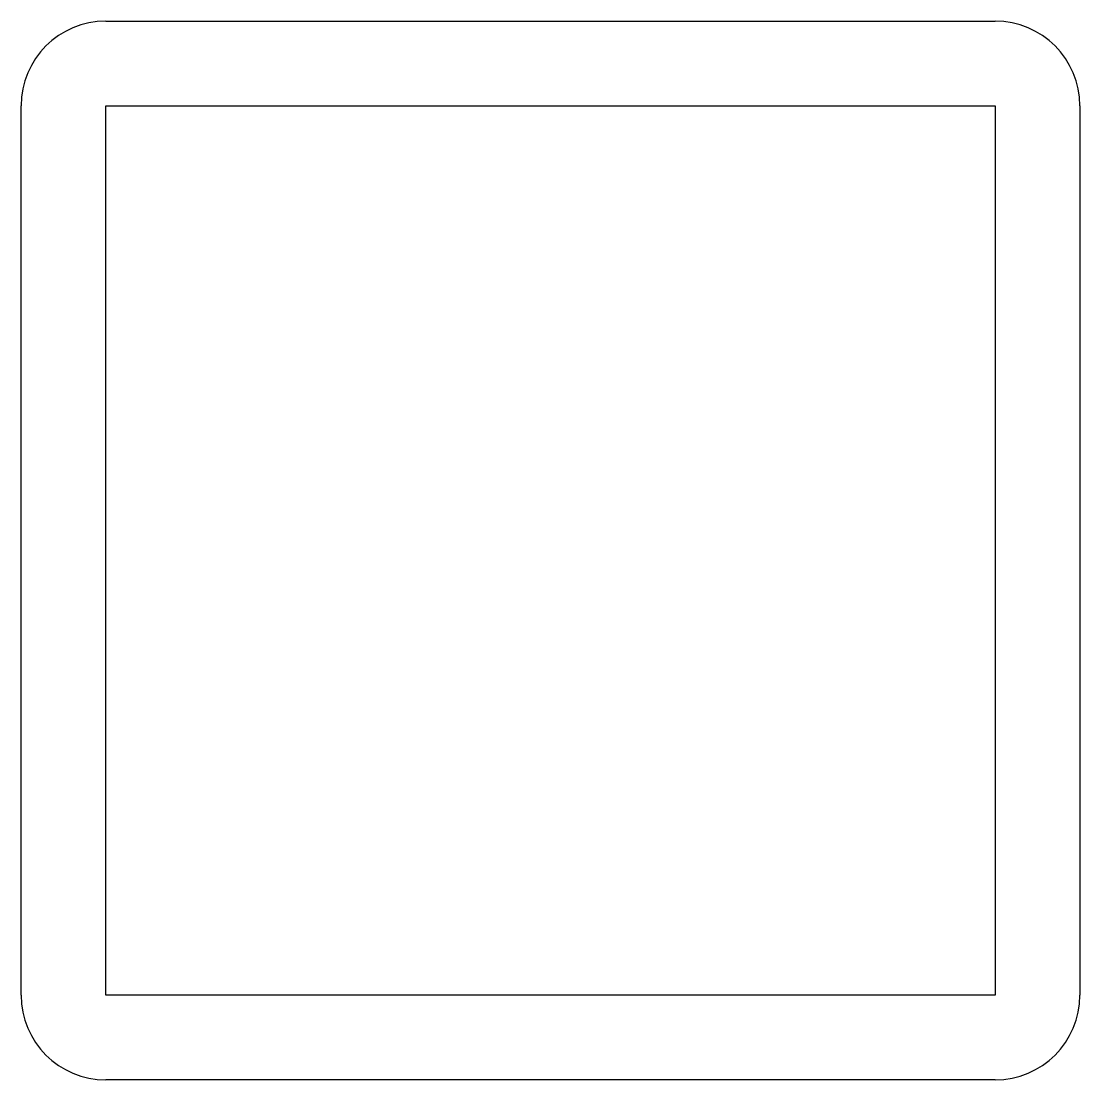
# Model space of a CAD drawing. Extents: x -50 to 50, y 0 to 100.
import ezdxf

# ---------------------------------------------------------------- set-up
doc = ezdxf.new("R2010")
doc.units = 0

msp = doc.modelspace()

# ---------------------------------------------------------------- linework, layer by layer
for p, q in [((-42, 100), (42, 100)), ((-50, 8), (-50, 92)), ((-42, 8), (-42, 92)), ((-42, 92), (42, 92)), ((42, 92), (42, 8)), ((50, 92), (50, 8)), ((42, 8), (-42, 8)), ((42, 0), (-42, 0))]:
    msp.add_line(p, q)
for centre, start, end in [((-42, 92), 90, 180), ((42, 92), 0, 90), ((-42, 8), 180, 270), ((42, 8), 270, 0)]:
    msp.add_arc(centre, 8, start, end)

doc.saveas('drawing.dxf')
